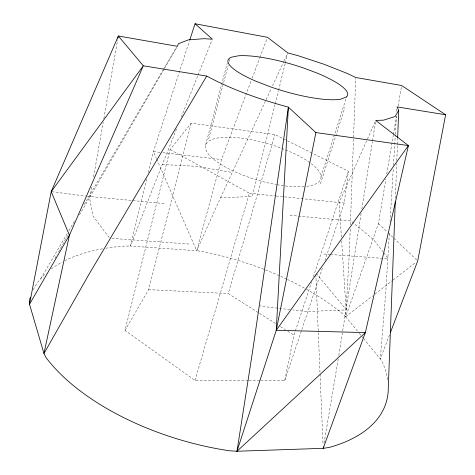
<?xml version="1.0" encoding="UTF-8"?>
<svg xmlns="http://www.w3.org/2000/svg" width="475" height="475" viewBox="0 0 475 475"><rect width="100%" height="100%" fill="white"/><g stroke="black" fill="none" stroke-linecap="round" stroke-linejoin="round"><path stroke-width="0.36" stroke-dasharray="2.38 1.78" d="M350.223 229.092L349.392 251.922L345.705 316.742L358.809 332.72M350.384 224.669L355.704 78.221M395.402 198.39L396.702 163.59M396.815 160.627L397.397 145.083M397.427 144.341L397.646 138.421M389.328 233.552L385.837 291.199L380.332 358.957L382.506 362.395A185.541 94.228 16.3 0 1 387.719 380.202M390.046 221.7L393.282 168.37M393.46 165.407L395.301 135.037M395.348 134.3L396.423 116.523M396.738 111.34L396.963 107.635M324.912 260.627L344.197 203.027L348.395 171.22L311.748 152.944M361.125 213.441L338.806 355.537M361.813 209.047L372.388 141.663M372.501 140.933L375.488 121.891M306.357 289.233A185.541 94.228 16.3 0 1 342.647 313.743L345.705 316.742L378.433 223.6L385.914 179.027M386.775 173.915L393.276 135.185M393.395 134.455L396.465 116.191M398.181 105.961L401.369 86.961M324.057 443.217L338.194 359.195M91.764 187.144L90.096 196.638L89.508 197.832L93.029 215.994L108.342 236.621L109.375 237.435M93.563 176.92L103.194 122.158M103.835 118.507L117.699 39.651M260.745 380.671L284.685 380.754L293.972 335.184L311.487 282.405M146.769 178.998L130.477 246.062L125.436 246.038A185.541 94.228 16.3 0 0 105.978 248.211M148.348 172.508L153.431 151.596L189.341 41.313M275.019 104.607L252.261 196.519L220.554 197.707L196.703 250.741L130.477 246.062L151.822 190.879L177.175 127.359M275.197 103.888L278.397 90.968M278.576 90.25L285.148 63.68M285.327 62.961L287.464 54.346M248.199 380.629L195.035 380.439L125.008 330.392L170.074 149.577L191.17 123.185L274.983 134.609L286.799 140.505M125.008 330.392L148.622 289.643L191.17 123.185M205.61 144.988L227.323 62.902M208.679 138.884L228.113 65.603M229.241 61.334L229.811 59.197M286.775 279.122A185.541 94.228 16.3 0 0 201.762 251.417L196.703 250.741L221.51 159.517L251.032 81.065M195.035 380.439L249.363 193.236L170.074 149.577M258.21 312.544L228.243 293.568L274.983 134.609M321.005 176.742L346.305 97.767M320.441 183.807L335.51 136.782M335.736 136.076L344.957 107.302M313.358 276.777L348.395 171.22M284.685 380.754L322.792 266.95M252.077 78.286L259.653 58.152M259.914 57.457L266.968 38.712M389.542 334.798L380.332 358.957L363.957 338.99M181.296 117.028L197.784 75.703M198.057 75.014L212.076 39.888M375.119 121.772L339.18 202.504L341.418 237.15M220.554 197.707L271.278 88.51M272.525 85.821L283.759 61.643M284.074 60.972L287.82 52.909M54.934 258.442L57.077 254.57M58.508 251.987L68.174 234.567M79.479 214.932L164.368 68.703M164.736 68.062L177.365 46.312M40.743 278.688L67.385 233.231M68.887 230.672L74.896 220.424M84.277 204.422L163.085 69.973M163.459 69.332L176.593 46.924M345.705 316.742L372.632 295.877M374.977 294.061L392.534 280.446M393.122 279.995L415.364 262.752M341.656 240.837L346.073 309.385L343.858 309.991L306.767 311.553L292.879 309.949M162.331 164.546L196.181 166.28L232.275 172.473M248.936 380.629L260.003 380.671M148.622 289.643L228.243 293.568M111.88 238.361L189.976 244.126M323.92 254.018L329.793 254.452M330.529 254.505L387.802 258.733L387.416 257.426L383.396 252.249M164.202 203.567L86.426 196.169M290.023 215.329L350.52 220.988L352.628 222.27L373.564 239.596L382.951 251.673M249.363 193.236L275.417 195.926M276.153 195.997L344.197 203.027M289.958 309.611L262.907 306.488L259.89 305.746M160.016 152.362L153.431 151.596L156.394 158.389M162.949 152.707L221.51 159.517M51.935 191.74L85.696 196.074M287.458 140.832L311.095 152.618M259.463 313.334L275.482 323.481M280.41 326.598L285.344 329.721M287.808 331.283L293.972 335.184M378.433 223.6L387.457 232.18M387.986 232.685L393.294 237.726M393.822 238.23L416.646 259.932M316.243 273.493L346.073 309.385M359.272 333.29L363.488 338.42M156.691 159.066L196.703 250.741M315.833 274.408L323.042 444.63M33.297 289.774A185.541 94.228 16.3 0 1 46.164 273.161M51.258 268.981A185.541 94.228 16.3 0 1 62.201 262.052M64.659 260.781A185.541 94.228 16.3 0 1 103.075 248.698M287.446 279.437A185.541 94.228 16.3 0 1 305.728 288.883M306.749 186.325A60.022 18.923 16.3 0 0 292.79 152.908L279.739 147.553A60.022 18.923 16.3 0 0 205.331 146.324A60.022 18.923 16.3 0 0 276.236 184.573M304.285 186.58A60.022 18.923 16.3 0 1 276.907 184.692"/><path stroke-width="0.71" d="M395.289 201.352L388.289 387.921A185.541 94.228 16.3 0 1 329.015 447.492L323.196 448.329L236.989 451.25L229.775 450.822A185.541 94.228 16.3 0 1 46.093 357.622L43.961 353.525L29.515 304.249L29.373 300.859A185.541 94.228 16.3 0 1 30.305 297.297M397.676 137.679L398.703 110.283L397.005 106.893L445.627 114.766L417.703 260.941L390.331 332.726M398.703 110.283L395.164 116.47L383.616 120.157L375.719 120.424L408.417 145.576L365.352 332.583L236.989 451.25L276.248 330.273L288.378 107.13C260.264 99.53 232.388 89.935 206.714 76.077L143.296 65.811L118.34 35.999L51.205 191.645L29.515 304.249L69.427 235.232L143.296 65.811L51.205 191.645L69.427 235.232L43.961 353.525L88.688 274.823L206.714 76.077M236.989 451.25L252.528 351.708L288.378 107.13L315.881 132.578L408.417 145.576L276.248 330.273L365.352 332.583L323.196 448.329L323.445 446.868M117.96 38.19L118.34 35.999L177.365 46.312L178.469 43.724L188.248 39.918L203.882 38.689L212.349 39.199L195.059 23.75L189.798 39.906M276.248 330.273L315.881 132.578M195.059 23.75L267.49 37.323L287.82 52.909L298.532 55.83L323.831 64.19L347.332 73.471L355.728 77.484L401.613 85.5L445.627 114.766M346.364 96.983L340.931 99.133A62.29 14.024 16.3 0 1 270.631 86.919L255.538 81.071A62.29 14.024 16.3 0 1 231.307 57.238L238.189 55.818A62.29 14.024 16.3 0 1 303.448 67.955L317.086 73.079A62.29 14.024 16.3 0 1 346.364 96.983"/></g></svg>
